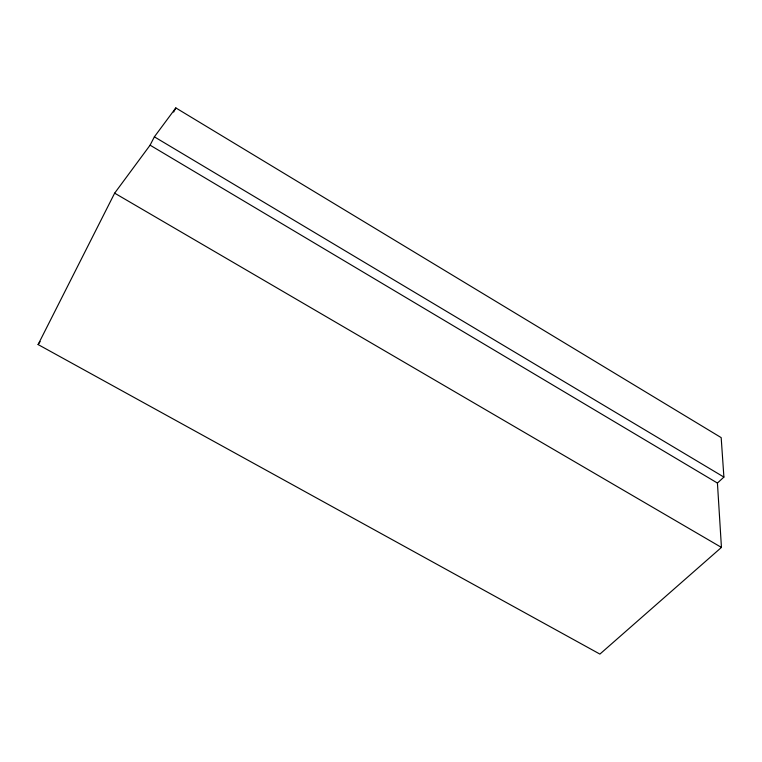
<?xml version="1.0" encoding="UTF-8"?>
<svg xmlns="http://www.w3.org/2000/svg" width="762" height="762" viewBox="0 0 762 762"><rect width="100%" height="100%" fill="white"/><g stroke="black" fill="none" stroke-linecap="round" stroke-linejoin="round"><path stroke-width="1.14" d="M38.1 344.557L114.652 193.157L150.095 145.18L154.372 136.827L175.822 107.909L721.176 437.617L723.9 477.079L717.433 483.06L721.443 547.421L599.904 654.091L38.1 344.557L40.129 341.652M173.66 112.09L175.822 107.909M114.652 193.157L721.443 547.421M150.095 145.18L717.433 483.06M154.372 136.827L723.9 477.079"/></g></svg>
